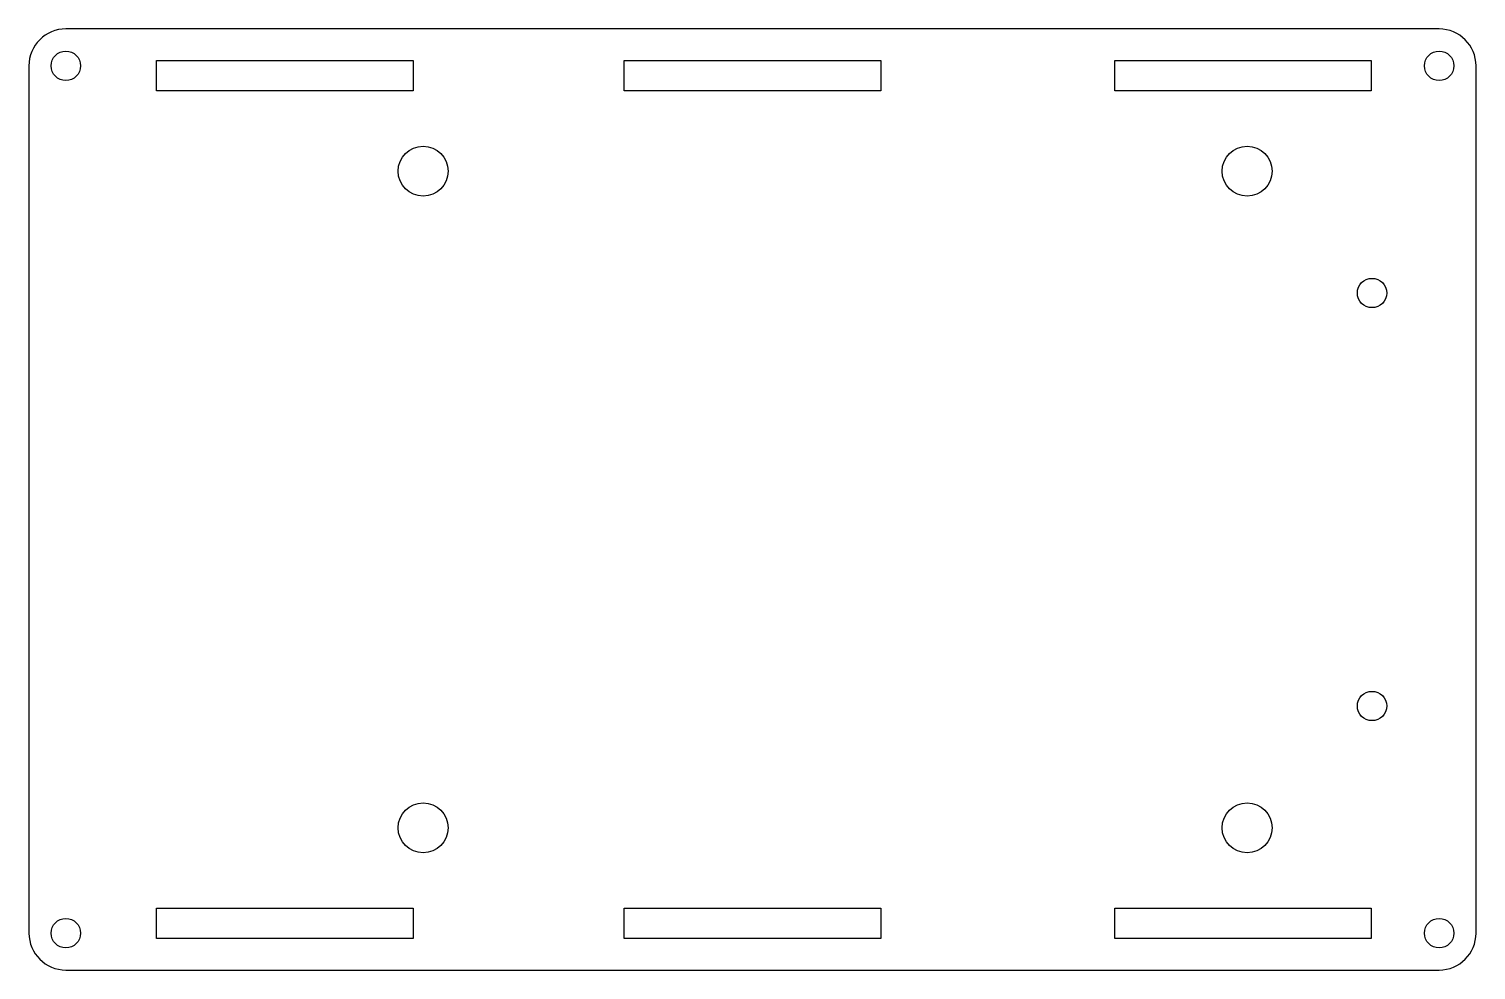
# Model space of a CAD drawing. Header units: millimetres. Extents: x -70 to 70, y -46 to 46.
import ezdxf

# ---------------------------------------------------------------- set-up
doc = ezdxf.new("R2010")
doc.units = ezdxf.units.MM
doc.layers.add('CUTOUTS', color=1, linetype='CONTINUOUS')
doc.layers.add('PERIMETER', color=5, linetype='CONTINUOUS')

msp = doc.modelspace()

# ---------------------------------------------------------------- linework, layer by layer
at = {"layer": 'CUTOUTS'}
for p, q in [((-57.72, 39.57), (-57.72, 42.52)), ((-57.72, 42.52), (-32.87, 42.52)), ((-32.87, 42.52), (-32.87, 39.57)), ((-12.42, 39.57), (-12.42, 42.52)), ((-12.42, 42.52), (12.43, 42.52)), ((12.43, 42.52), (12.43, 39.57)), ((35.08, 42.52), (59.93, 42.52)), ((35.08, 39.57), (35.08, 42.52)), ((59.93, 42.52), (59.93, 39.57)), ((-32.87, 39.57), (-57.72, 39.57)), ((12.43, 39.57), (-12.42, 39.57)), ((59.93, 39.57), (35.08, 39.57)), ((-57.72, -39.58), (-32.87, -39.58)), ((-57.72, -42.53), (-57.72, -39.58)), ((-32.87, -39.58), (-32.87, -42.53)), ((-12.42, -42.53), (-12.42, -39.58)), ((-12.42, -39.58), (12.43, -39.58)), ((12.43, -39.58), (12.43, -42.53)), ((35.08, -42.53), (35.08, -39.58)), ((35.08, -39.58), (59.93, -39.58)), ((59.93, -39.58), (59.93, -42.53)), ((-32.87, -42.53), (-57.72, -42.53)), ((12.43, -42.53), (-12.42, -42.53)), ((59.93, -42.53), (35.08, -42.53))]:
    msp.add_line(p, q, dxfattribs=at)
for centre, radius in [((-66.5, 42), 1.43), ((66.5, 42), 1.43), ((-31.9, 31.8), 2.42), ((47.9, 31.8), 2.42), ((60, 20), 1.42), ((60, -20), 1.42), ((-31.9, -31.8), 2.42), ((47.9, -31.8), 2.42), ((-66.5, -42), 1.43), ((66.5, -42), 1.43)]:
    msp.add_circle(centre, radius, dxfattribs=at)
at = {"layer": 'PERIMETER'}
for p, q in [((66.5, 45.57), (-66.5, 45.57)), ((-70.07, 42), (-70.07, -42)), ((70.08, -42), (70.08, 42)), ((-66.5, -45.58), (66.5, -45.58))]:
    msp.add_line(p, q, dxfattribs=at)
for centre, radius, start, end in [((-66.5, 42), 3.58, 90, 180), ((66.5, 42), 3.57, 0, 90), ((-66.5, -42), 3.57, 180, 270), ((66.5, -42), 3.57, -90, 0)]:
    msp.add_arc(centre, radius, start, end, dxfattribs=at)

doc.saveas('drawing.dxf')
